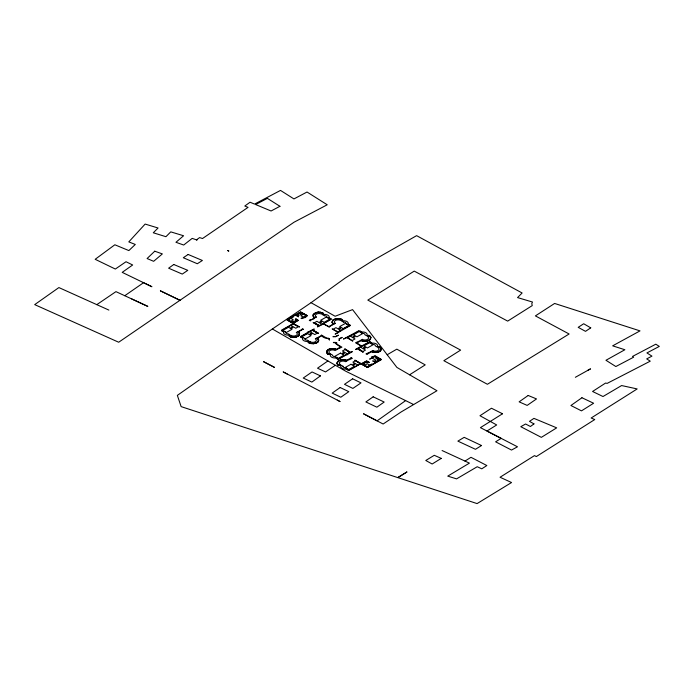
<?xml version="1.0" encoding="UTF-8"?>
<svg xmlns="http://www.w3.org/2000/svg" width="694" height="694" viewBox="0 0 694 694"><rect width="100%" height="100%" fill="white"/><g stroke="black" fill="none" stroke-linecap="round" stroke-linejoin="round"><path stroke-width="1.04" d="M336.937 363.101L337.778 361.374M286.717 319.813L293.293 323.673M361.357 346.159L369.26 341.916M360.741 363.699L367.568 367.534L381.379 359.561M361.262 363.743L366.701 360.863L369.364 362.442L366.545 361.166L362.034 363.699L367.317 366.701M318.754 340.563L317.93 342.064M326.544 351.502L326.77 353.073L328.184 354.417M326.544 351.494L327.048 350.522M329.581 338.785L329.503 338.967A4.945 2.854 0 0 0 329.477 340.077C328.93 337.319 323.716 339.383 321.79 335.618M335.939 343.478C337.163 341.995 333.12 343.252 333.328 342.376A4.945 2.854 0 0 0 335.237 342.368L336.85 343.001M339.114 340.442L339.175 340.155A4.945 2.854 0 0 0 339.201 339.036L339.123 338.863M350.349 325.529L338.767 332.114M313.22 314.547C311.476 318.043 318.598 317.861 310.166 320.029M313.22 314.538L315.675 312.682M300.424 336.642L308.448 332.07L307.91 331.81A0.963 0.555 0 0 0 308.778 331.663L314.113 329.025M338.073 332.747L335.115 334.109L337.423 332.816A0.963 0.555 0 0 0 337.44 332.027L332.157 328.895L338.386 332.062L340.954 330.622L335.948 327.646L333.38 329.095M339.132 340.424L339.618 338.872L342.055 337.501M360.707 363.751L349.169 370.284M289.45 335.332L289.146 336.017M323.222 314.226L323.569 313.506M308.474 341.665L308.153 342.368M342.246 320.559L342.602 319.839M361.158 331.775L360.013 330.83M336.26 358.182L337.492 359.119M371.62 342.923L370.483 341.986M346.748 369.312L348.024 370.301M380.598 350.852L381.44 349.013M307.164 315.978L304.97 317.696L304.371 317.375M331.238 319.292L323.257 323.812L328.947 326.596L333.25 324.072L332.73 323.621M332.912 320.055L331.984 322.216M317.921 342.073L316.664 342.931M337.787 361.366L339.349 360.368M380.59 350.852L379.479 351.641M332.92 320.047L336.312 318.589M298.012 331.68L302.211 329.312L302.332 328.635L303.573 329.372L302.584 329.485M317.045 338.013L321.235 335.644L321.357 334.968L326.64 338.099A0.963 0.555 0 0 0 328.002 338.108L329.537 338.663M333.675 324.219L329.503 326.57L329.372 327.247L324.289 324.237A0.963 0.555 0 0 0 322.927 324.219L317.626 326.883M290.127 335.844L289.641 336.122A5.535 3.201 0 0 0 297.327 336.39A5.535 3.201 0 0 0 298.047 331.966M322.554 313.705L323.04 313.428A5.535 3.201 0 0 0 315.354 313.168A5.535 3.201 0 0 0 314.634 317.592L314.668 317.626M327.542 350.028L329.051 349.151M287.507 319.752L292.59 316.967L293.154 317.253L288.045 319.83L293.276 322.936L297.787 320.394L295.653 318.737L298.325 320.324M295.791 315.093L300.849 312.309L306.583 315.449L300.702 312.161L287.212 319.761L292.929 323.126L287.516 319.917M298.325 320.481L293.172 323.378L299.548 326.987L293.345 323.951L281.851 330.396L283.395 331.593L281.426 330.795M304.345 317.193C310.765 312.734 302.87 319.977 300.962 318.32L306.071 315.735L300.84 312.638L296.329 315.18L298.463 316.837L295.817 315.267M310.097 320.064L309.255 320.238L310.348 320.914L310.478 320.238L314.642 317.887M314.096 329.19L313.514 329.52A0.963 0.555 0 0 0 313.488 330.301L318.581 333.32L312.421 330.275L300.858 336.755L302.419 337.926L300.372 337.006M317.6 326.709L318.199 326.371A0.963 0.555 0 0 0 318.216 325.581L313.133 322.563L319.492 325.538M321.608 335.818L317.488 338.143L318.529 339.323M336.833 343.166L336.677 343.252A0.963 0.555 0 0 0 336.659 344.042L341.942 347.173L336.347 349.62M352.196 351.78L347.33 354.521A0.963 0.555 0 0 0 347.052 355.016L346.61 354.703L338.49 359.206M355.71 349.299L360.585 346.549A0.963 0.555 0 0 0 360.611 345.768L355.519 342.749L361.14 340.303M369.781 358.963L374.925 356.065M372.296 364.359L367.204 367.135L361.513 363.994L367.404 367.273L380.885 359.683L375.168 356.317L380.598 359.535M380.581 359.7L375.385 362.45L372.721 360.871L375.541 362.147L380.06 359.605L374.769 356.603M124.773 295.722L143.554 282.701L151.917 286.735L122.205 272.36L132.667 264.987L126.013 261.733L115.334 269.046L95.173 259.296L114.848 244.774L128.858 250.586L135.287 244.462L128.806 241.894L145.133 224.067L158.067 227.996L153.279 232.776L165.935 236.697L170.759 231.865L183.58 235.76L175.946 242.284L183.693 245.034L192.186 238.38L197.061 240.055L196.497 239.855L199.594 237.582L202.501 238.536L248.062 207.359L244.791 206.023L250.057 202.223L254.542 204.097L280.506 190.408L293.952 198.926L307.034 192.021L327.221 204.782L294.065 222.201L118.683 342.237L34.7 304.623L58.886 287.568L108.871 310.079M311.042 302.705L345.065 278.138L352.934 273.141L373.936 259.946L416.617 235.656L522.114 292.989L517.551 297.579L532.489 302.037L531.786 303.651L532.263 305.586L507.678 321.114L414.249 271.111L367.82 300.103L460.625 350.097L443.856 360.698L487.414 384.285L569.115 333.988L535.395 315.891L554.619 303.452L640.015 330.882L612.646 345.838L624.878 349.741L605.949 360.273L615.856 366.536L633.648 357.184L632.486 356.447L655.804 344.189L659.3 346.41L646.921 352.934L651.944 356.126L646.695 358.893L650.252 361.166L607.172 383.374L605.567 383.062L592.572 391.477L602.999 396.526L621.607 385.552L637.17 388.935L591.132 418.022L594.767 419.54L536.323 456.565L534.484 455.611L500.053 477.246L511.547 482.53L477.09 503.592L181.134 406.615L177.352 395.38L262.974 335.367L311.042 302.705L335.115 316.247L352.569 309.619L396.89 367.404L436.977 390.739L401.089 411.984L383.131 424.017L363.5 413.771L377.094 420.859L405.626 400.612L413.633 404.55M335.367 365.287L327.898 360.941L317.522 368.202L325.529 371.941L335.367 365.287L345.968 371.342L405.626 400.612M96.804 304.64L115.95 291.636L147.848 306.41L131.626 298.897M409.573 374.795L425.222 364.879L396.803 349.16L387.191 354.738M464.971 461.076L470.974 457.311L486.85 465.535L481.775 468.823L477.238 466.724L456.565 478.877L447.743 476.127L469.422 463.124L442.078 450.527M302.523 329.529L298.455 331.81L299.452 332.877M360.169 363.725L354.842 360.16L361.253 363.578M339.175 338.741L342.055 337.345M286.978 319.466L300.589 311.892L307.295 315.597M290.717 321.287L293.284 319.839L290.786 318.355M303.399 314.287L300.823 315.735L303.33 317.219M281.608 330.136L292.989 323.751M341.639 320.003L342.064 319.761A5.535 3.201 0 0 0 334.387 319.5A5.535 3.201 0 0 0 333.658 323.925L333.693 323.959M309.099 342.211L308.674 342.454A5.535 3.201 0 0 0 316.351 342.715A5.535 3.201 0 0 0 317.071 338.299L317.037 338.264M358.729 330.795L343.461 339.054L346.098 337.961A0.963 0.555 0 0 1 347.46 337.969L352.743 341.101L347.425 337.423L349.993 335.974L355.007 338.95L352.431 340.39M339.566 365.183L339.097 365.443A5.535 3.201 0 0 1 338.846 361.001A5.535 3.201 0 0 1 346.523 360.707M371.333 351.502L365.981 353.897L367.091 354.166M374.829 356.508L369.807 359.136M364.818 365.218L367.386 363.777L369.893 365.261M377.276 358.087L374.699 359.535L372.201 358.052M367.256 366.805L371.863 363.925L372.314 364.194M587.497 370.544L590.533 368.844L575.343 377.302M340.528 346.983L336.338 349.325L335.237 348.9M372.279 357.453L371.368 357.098L375.254 355.831L381.318 359.414M316.655 342.931L313.653 343.73M379.323 351.719L377.102 352.413M356.933 342.94L361.123 340.598L362.225 341.023M329.06 349.143L334.69 348.761M315.683 312.682L316.36 312.456M339.678 360.229L340.537 359.96M340.554 346.974L335.965 343.877M356.855 342.966L361.253 345.838M351.069 358.104L346.367 360.29M367.282 354.122L371.576 351.745L372.86 352.222M349.03 370.336L348.648 370.396M316.377 312.456L317.661 312.196M295.956 337.189L299.088 335.54L299.556 333.103M340.546 359.96L344.007 359.726M295.948 337.189L293.059 337.414M367.013 341.188L370.136 339.704L370.917 337.405M367.005 341.196L364.298 341.379M336.321 318.589L339.808 318.615L342.602 319.7M377.085 352.413L372.869 352.222M338.316 359.24L337.909 359.24M317.678 312.196L318.641 312.127M313.645 343.73L310.556 343.53L308.145 342.532M346.766 360.767L352.396 358.321L350.817 357.774L351.285 358.052M318.65 312.127L320.593 312.248M369.728 341.821L370.249 341.882M371.568 351.459L371.811 351.502A5.535 3.201 0 0 0 379.531 351.216A5.535 3.201 0 0 0 379.28 346.774L377.683 346.653L380.121 346.905M329.398 353.992L328.644 354.296A5.535 3.201 0 0 1 328.392 349.854A5.535 3.201 0 0 1 336.07 349.559M364.289 341.379L362.233 341.023M293.05 337.414L290.994 337.058M344.024 359.726L344.771 359.839M320.602 312.248L323.578 313.367M344.788 359.839L345.864 360.099M334.699 348.761L335.228 348.9M329.494 354.009L330.24 354.417L328.193 354.426M290.986 337.05L289.702 336.538M345.872 360.108L346.358 360.281M340.017 365.174L340.693 365.565L338.507 365.495M368.965 335.323L367.291 335.514L367.872 335.879M337.319 400.134L340.112 401.583L283.161 371.897L287.498 374.17M369 335.341L369.538 335.662M337.839 331.871L349.88 325.46L348.31 324.289L350.323 325.139M289.693 336.538L289.146 336.217M272.36 328.973L327.898 360.941M341.613 320.316L342.237 320.689M361.149 331.897L359.041 331.003L347.746 337.744M323.213 314.356L322.571 313.974M371.611 343.053L369.494 342.159L358.104 348.588L363.196 352.248L358.113 349.238A0.963 0.555 0 0 0 356.751 349.221L355.718 349.464M371.004 343.357L372.808 344.424A2.386 1.379 0 0 1 375.341 345.907L377.146 346.991A4.667 2.689 0 0 0 376.304 343.92A4.667 2.689 0 0 0 371.021 343.348M321.929 324.289L316.924 321.313L314.356 322.762L319.361 325.729L330.847 319.127L329.286 317.956L331.203 318.711M357.922 365.096L352.916 362.129L355.493 360.68L360.498 363.647L348.839 370.084L346.774 369.173M308.5 341.535L309.134 341.908M336.312 358.026L338.386 358.928L349.819 352.483L344.727 348.822L349.811 351.841A0.963 0.555 0 0 0 351.173 351.849L352.214 351.615M289.476 335.202L290.075 335.558M369.546 335.67L370.396 336.425M338.377 365.4L337.805 364.949M380.13 346.905L381.44 349.004M337.796 364.94L337.293 364.333M332.634 323.525L331.984 322.224M370.405 336.434L370.917 337.397M337.293 364.324L336.937 363.101M318.537 339.331L318.772 340.216M302.957 337.596A4.667 2.689 0 0 0 303.807 340.659A4.667 2.689 0 0 0 309.082 341.231L307.303 340.155A2.386 1.379 0 0 1 304.761 338.672M336.902 357.722A4.667 2.689 0 0 1 331.619 357.15A4.667 2.689 0 0 1 330.769 354.087L332.582 355.146A2.386 1.379 0 0 0 335.115 356.647M368.826 335.627A5.535 3.201 0 0 1 369.078 340.069A5.535 3.201 0 0 1 361.401 340.364M333.293 336.495L332.947 336.781L333.432 336.755A4.945 2.854 0 0 1 335.367 336.772L338.412 335.176L335.67 336.529L333.363 336.477M154.745 251.202L147.102 258.541L153.643 261.308L162.353 253.909L154.745 251.202M533.955 423.887L530.433 426.506L525.584 423.999L520.795 426.697L541.346 437.359L556.683 427.851L533.929 418.369L529.479 421.362L533.955 423.887M320.454 375.879L311.858 382.082L303.235 378.048L312.031 371.958L320.454 375.879M173.769 264.501L168.616 268.196L182.262 274.087L187.788 270.348L173.769 264.501M528.177 395.476L519.129 401.843L527.162 405.409L536.523 398.929L528.177 395.476M581.936 397.74L570.919 405.504L581.485 410.865L593.613 403.24L581.936 397.74M373.172 396.812L365.877 401.939L376.868 407.187L384.172 402.052L373.172 396.812M340.164 387.521L332.183 393.108L340.815 397.237L348.787 391.659L340.164 387.521M352.621 378.794L344.502 384.329L352.882 388.414L361.001 382.88L352.621 378.794M188.152 254.472L183.303 257.734L197.313 263.737L202.388 260.484L188.152 254.472M590.733 327.854L585.519 331.35L578.189 327.342L583.689 323.751L590.733 327.854M502.525 413.771L480.421 427.643L501.137 438.365L495.611 441.818L511.513 450.059L517.49 446.797L486.962 431.026L496.687 424.954L479.97 415.732L491.473 408.237L502.525 413.771M481.523 445.531L475.485 449.304L457.866 441.124L464.182 437.341L481.523 445.531M406.502 472.241L398.07 477.437L407.005 471.946L406.502 472.241M441.263 458.387L432.154 464.008L425.786 460.486L434.271 455.299L441.263 458.387M297.891 314.59L296.98 315.102L298.229 315.839L299.14 315.328L297.891 314.59M295.887 319.734L294.967 320.246L296.225 320.984L297.136 320.472L295.887 319.734M293.328 323.82L290.751 325.269L295.757 328.236L298.333 326.787L293.328 323.82M288.522 327.247L282.805 330.457L286.284 332.513L292.001 329.303L288.522 327.247M316.386 317.037L314.816 317.921A5.778 3.34 0 0 1 314.929 313.202A5.778 3.34 0 0 1 323.1 313.263L321.53 314.148A3.591 2.073 0 0 0 316.455 314.113A3.591 2.073 0 0 0 316.386 317.037M291.15 335.402L289.58 336.286A5.778 3.34 0 0 0 297.761 336.347A5.778 3.34 0 0 0 297.865 331.628L296.295 332.513A3.591 2.073 0 0 1 296.225 335.445A3.591 2.073 0 0 1 291.15 335.402M326.397 317.037L320.68 320.246L324.159 322.311L329.876 319.093L326.397 317.037M312.352 330.153L309.776 331.602L314.79 334.569L317.358 333.12L312.352 330.153M307.546 333.58L301.838 336.79L305.308 338.846L311.025 335.636L307.546 333.58M335.419 323.369L333.84 324.254A5.778 3.34 0 0 1 333.953 319.535A5.778 3.34 0 0 1 342.125 319.596L340.554 320.481A3.591 2.073 0 0 0 335.48 320.446A3.591 2.073 0 0 0 335.419 323.369M310.183 341.734L308.604 342.619A5.778 3.34 0 0 0 316.785 342.68A5.778 3.34 0 0 0 316.889 337.961L315.319 338.846A3.591 2.073 0 0 1 315.25 341.778A3.591 2.073 0 0 1 310.183 341.734M345.421 323.369L339.713 326.579L343.192 328.644L348.9 325.425L345.421 323.369M359.188 331.532L353.48 334.742L356.959 336.807L362.667 333.588L359.188 331.532M329.928 353.446L328.357 354.33A5.778 3.34 0 0 1 328.462 349.611A5.778 3.34 0 0 1 336.642 349.672L335.072 350.557A3.591 2.073 0 0 0 329.997 350.513A3.591 2.073 0 0 0 329.928 353.446M362.398 339.366L360.819 340.251A5.778 3.34 0 0 0 369 340.312A5.778 3.34 0 0 0 369.104 335.592L367.534 336.477A3.591 2.073 0 0 1 367.464 339.409A3.591 2.073 0 0 1 362.398 339.366M345.031 349.533L342.463 350.973L347.468 353.949L350.036 352.5L345.031 349.533M340.511 353.116L334.794 356.334L338.273 358.39L343.981 355.181L340.511 353.116M360.455 347.13L357.878 348.57L362.893 351.537L365.46 350.097L360.455 347.13M369.65 342.68L363.934 345.89L367.412 347.954L373.129 344.745L369.65 342.68M340.381 364.593L338.811 365.478A5.778 3.34 0 0 1 338.924 360.759A5.778 3.34 0 0 1 347.095 360.819L345.525 361.704A3.591 2.073 0 0 0 340.45 361.661A3.591 2.073 0 0 0 340.381 364.593M372.852 350.522L371.281 351.398A5.778 3.34 0 0 0 379.453 351.468A5.778 3.34 0 0 0 379.566 346.748L377.996 347.625A3.591 2.073 0 0 1 377.926 350.557A3.591 2.073 0 0 1 372.852 350.522M350.964 364.272L345.256 367.482L348.726 369.538L354.443 366.328L350.964 364.272M366.397 361.539L365.478 362.051L366.736 362.797L367.647 362.277L366.397 361.539M375.359 360.516L374.439 361.027L375.697 361.774L376.608 361.262L375.359 360.516M279.942 206.3L271.076 210.993L255.626 204.548L267.372 198.354L279.942 206.3M228.439 250.846L227.623 250.534L228.873 251.011L228.439 250.846M180.232 300.424L160.418 290.847L180.232 300.424M274.303 367.273L263.512 361.661L274.303 367.273M343.435 322.059L341.639 320.992A4.667 2.689 0 0 1 346.931 321.556A4.667 2.689 0 0 1 347.781 324.618L345.968 323.56A2.386 1.379 0 0 0 343.435 322.059M362.346 333.267L360.55 332.2A4.667 2.689 0 0 1 365.842 332.773A4.667 2.689 0 0 1 366.692 335.835L364.888 334.777A2.386 1.379 0 0 0 362.346 333.276M324.41 315.727L322.606 314.66A4.667 2.689 0 0 1 327.906 315.223A4.667 2.689 0 0 1 328.756 318.286L326.943 317.227A2.386 1.379 0 0 0 324.41 315.727M285.737 332.322L283.941 331.255A4.667 2.689 0 0 0 284.774 334.326A4.667 2.689 0 0 0 290.057 334.898L288.27 333.831A2.386 1.379 0 0 1 285.737 332.339M343.036 366.293L341.231 365.226A4.667 2.689 0 0 0 342.073 368.306A4.667 2.689 0 0 0 347.356 368.87L345.569 367.803A2.386 1.379 0 0 1 343.036 366.311M339.34 328.748A0.92 0.529 0 0 0 340.728 328.297A0.92 0.529 0 0 0 339.366 327.828A0.92 0.529 0 0 0 339.34 328.748M320.316 322.415A0.92 0.529 0 0 0 321.704 321.964A0.92 0.529 0 0 0 320.342 321.496A0.92 0.529 0 0 0 320.316 322.415M310.452 334.378A0.92 0.529 0 0 0 311.84 333.935A0.92 0.529 0 0 0 310.478 333.467A0.92 0.529 0 0 0 310.452 334.378M291.428 328.054A0.92 0.529 0 0 0 292.816 327.603A0.92 0.529 0 0 0 291.445 327.134A0.92 0.529 0 0 0 291.428 328.054M353.532 337.154A0.92 0.529 0 0 0 354.912 336.703A0.92 0.529 0 0 0 353.55 336.234A0.92 0.529 0 0 0 353.532 337.154M363.986 348.301A0.92 0.529 0 0 0 365.374 347.859A0.92 0.529 0 0 0 364.003 347.39A0.92 0.529 0 0 0 363.986 348.301M343.001 353.68A0.92 0.529 0 0 0 344.38 353.229A0.92 0.529 0 0 0 343.018 352.76A0.92 0.529 0 0 0 343.001 353.68M353.454 364.827A0.92 0.529 0 0 0 354.842 364.376A0.92 0.529 0 0 0 353.472 363.908A0.92 0.529 0 0 0 353.454 364.827M292.851 322.259A0.876 0.503 0 0 0 294.178 321.834A0.876 0.503 0 0 0 292.868 321.383A0.876 0.503 0 0 0 292.851 322.259M300.363 314.182A0.876 0.503 0 0 0 301.69 313.749A0.876 0.503 0 0 0 300.389 313.306A0.876 0.503 0 0 0 300.363 314.182M363.5 364.15A0.876 0.503 0 0 0 364.827 363.725A0.876 0.503 0 0 0 363.517 363.274A0.876 0.503 0 0 0 363.5 364.15M377.692 360.03A0.876 0.503 0 0 0 379.019 359.596A0.876 0.503 0 0 0 377.709 359.154A0.876 0.503 0 0 0 377.692 360.03"/></g></svg>
